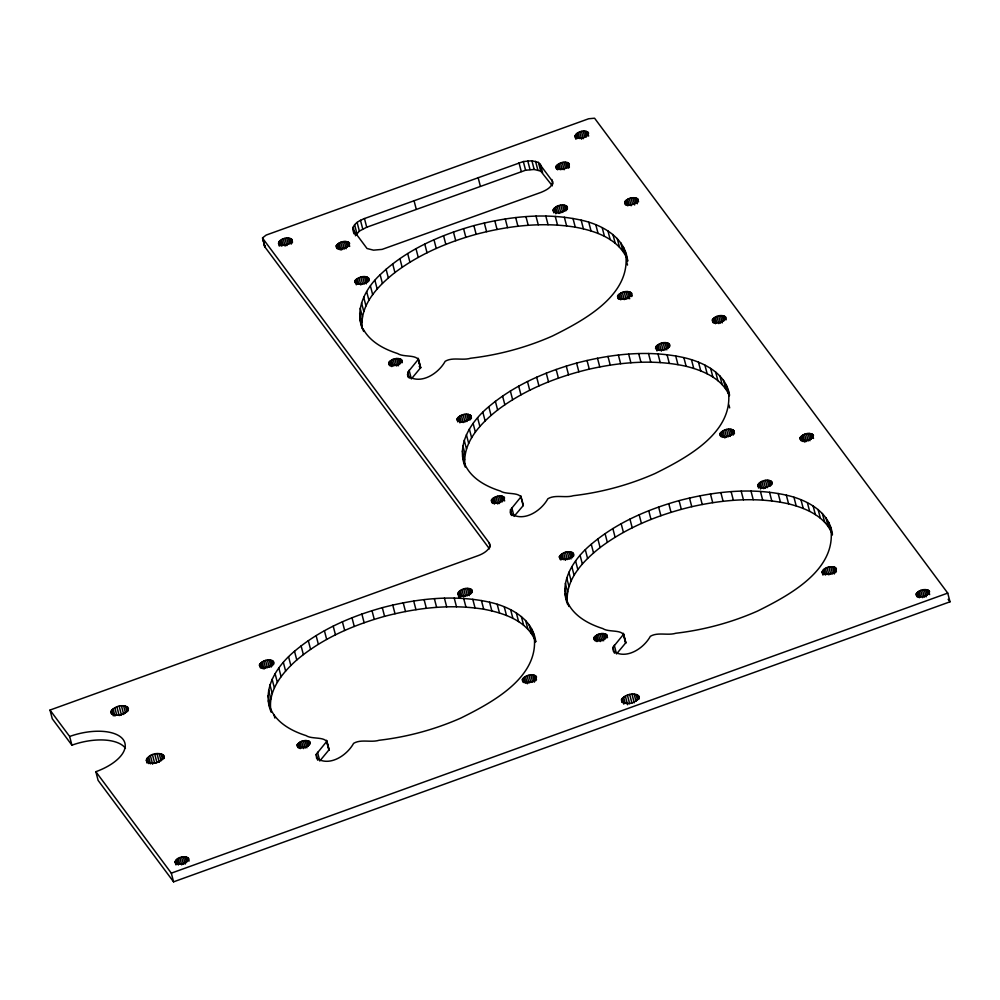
<?xml version="1.0" encoding="UTF-8"?>
<svg xmlns="http://www.w3.org/2000/svg" width="1000" height="1000" viewBox="0 0 1000 1000"><rect width="100%" height="100%" fill="white"/><g stroke="black" fill="none" stroke-linecap="round" stroke-linejoin="round"><path stroke-width="1.5" d="M270.963 711.625C261.525 688.688 277.387 665.512 294.513 651.275C319.713 629.9 350.712 616.487 382.312 607.663C417.1 598.55 454.15 594.325 489.588 602.2C509.775 606.663 532.625 618.625 535.688 641.287M271.163 712.025C266.988 691.263 282.25 672.825 296.775 659.975C321.975 638.587 352.987 625.175 384.575 616.35C416.737 607.85 450.662 603.837 483.7 609.212C503.738 612.95 527.513 620.825 535.575 641.538M363.7 331.463C353.413 311.375 365.012 288.738 380.15 274.738C406.025 249.963 439.8 235.225 473.888 225.613C508.675 216.5 545.725 212.275 581.163 220.15C601.938 224.613 625.013 237.338 627.638 260.688L623.45 247.225M362.175 327.475C360.037 304.375 378.2 285.775 394.938 272.538C419 254.338 447.212 242.325 476.15 234.3C508.312 225.8 542.238 221.788 575.262 227.162C594.35 230.725 615.837 237.763 625.712 255.912M465.238 467.05C455.8 444.1 471.662 420.925 488.787 406.7C513.987 385.325 544.987 371.912 576.587 363.075C611.375 353.963 648.425 349.738 683.863 357.612C703.475 362.088 726.025 373.3 729.575 395.262M462.612 456.262L464.875 464.95C462.738 441.838 480.9 423.237 497.638 410C524.6 389.675 556.613 376.938 589.288 369.137C620.913 362.075 654.237 359.137 686.125 366.3C703.112 370.562 722.175 378.512 729.375 395.763M567.712 604.6C558.275 581.663 574.138 558.475 591.263 544.25C616.462 522.875 647.463 509.462 679.062 500.625C713.85 491.512 750.9 487.287 786.338 495.163C806.525 499.637 829.375 511.587 832.425 534.263M565.087 593.812L567.35 602.5C565.212 579.388 583.375 560.788 600.112 547.55C627.075 527.225 659.087 514.487 691.762 506.7C723.388 499.625 756.712 496.688 788.6 503.85C805.962 508.162 825.588 516.512 832.325 534.513M625.375 252C632.762 294.462 584.05 320.275 552.4 336.037C526.487 347.463 498.85 354.925 470.712 358.212C462.6 360.75 452.562 356.85 445.175 361.3C438.6 373.325 421.275 384.9 408.175 376.225L407.762 372.362L418.2 359.475C415.075 354.588 402.962 357.25 397.612 353.537C383.938 349.137 369.85 341.788 362.95 328.562M463.725 461.25C469 477.287 485.163 486.213 500.312 491.012C505.662 494.712 517.775 492.062 520.9 496.95L510.462 509.825L510.875 513.7C523.975 522.362 541.3 510.788 547.875 498.762C555.262 494.312 565.3 498.225 573.413 495.688C601.55 492.4 629.188 484.938 655.1 473.5C686.75 457.75 735.462 431.925 728.075 389.462M522.388 679.375L522.6 681.188C526.775 684.112 534.963 682.163 536.5 677.087L536.15 676.25C531.987 673.337 525.112 675.3 522.388 679.375L523.138 682.275M617.6 296.012L617.812 297.825C621.987 300.75 630.188 298.8 631.712 293.725L631.362 292.887C627.212 289.975 620.337 291.938 617.6 296.012L618.35 298.913M719.95 433.612L720.163 435.412C724.338 438.338 732.525 436.4 734.062 431.325L733.7 430.475C729.55 427.575 722.675 429.538 719.95 433.612L720.7 436.512M822.15 572.163C823.688 567.1 831.875 565.15 836.05 568.075L836.4 568.925C834.875 573.987 826.675 575.938 822.513 573.013L822.15 572.163L822.913 575.062M111 711.275L111.237 713.512C116.375 717.175 126.487 714.762 128.4 708.525L127.987 707.463C122.888 703.825 114.388 706.25 111 711.275L111.762 714.163M146.375 760.25C148.3 754.013 158.412 751.587 163.538 755.263L163.95 756.312C162.037 762.55 151.925 764.975 146.788 761.3L146.375 760.25L147.125 763.15M175.15 861.975C176.637 857.175 184.412 855.312 188.363 858.138L188.675 858.95C187.2 863.75 179.425 865.612 175.475 862.788L175.15 861.975L175.912 864.875M278.55 243.188C280.038 238.388 287.812 236.525 291.75 239.35L292.075 240.162C290.6 244.963 282.825 246.825 278.875 244L278.55 243.188L279.312 246.088M336.238 245.7L336.413 247.413C340.363 250.238 348.137 248.375 349.613 243.575L349.3 242.775C345.375 239.975 338.837 241.838 336.238 245.7L336.987 248.588M352.788 229.375C353.225 223.438 359.663 220.575 364.462 218.55L523.337 161.55L531.912 160.763L538.425 162.425L552.663 181.55C552.225 187.488 545.788 190.362 540.988 192.387L382.113 249.387L373.537 250.162L367.025 248.512L352.788 229.375L353.925 233.725M555.975 166.438L556.15 168.162C560.1 170.987 567.875 169.125 569.35 164.325L569.038 163.512C565.112 160.712 558.575 162.587 555.975 166.438L556.725 169.338M575.037 136.25C576.512 131.45 584.3 129.588 588.237 132.413L588.562 133.225C587.087 138.025 579.3 139.887 575.363 137.062L575.037 136.25L575.788 139.15M624.725 201.95L624.9 203.675C628.85 206.5 636.625 204.638 638.1 199.838L637.788 199.025C633.862 196.225 627.325 198.088 624.725 201.95L625.475 204.85M621.525 699.587L621.763 701.812C626.9 705.487 637 703.075 638.925 696.825L638.513 695.775C633.413 692.138 624.913 694.562 621.525 699.587L622.288 702.475M712.387 319.812L712.575 321.538C716.513 324.363 724.287 322.5 725.775 317.7L725.45 316.887C721.538 314.088 714.987 315.95 712.387 319.812L713.138 322.713M800.05 437.675L800.238 439.4C804.188 442.225 811.963 440.363 813.438 435.562L813.112 434.75C809.2 431.95 802.663 433.825 800.05 437.675L800.812 440.575M916.2 593.837L916.388 595.55C920.337 598.375 928.112 596.525 929.587 591.712L929.262 590.913C925.35 588.112 918.812 589.975 916.2 593.837L916.963 596.737M297.162 744.7L297.337 746.375C301.212 749.137 308.812 747.312 310.275 742.613L309.962 741.825C306.125 739.087 299.725 740.925 297.162 744.7L297.913 747.588M269.45 705.837C274.725 721.862 290.887 730.788 306.038 735.588C311.388 739.3 323.5 736.637 326.637 741.525L316.188 754.412L316.6 758.275C329.7 766.95 347.025 755.375 353.6 743.35C360.988 738.888 371.037 742.8 379.137 740.263C407.275 736.975 434.913 729.513 460.825 718.075C492.475 702.325 541.188 676.5 533.8 634.038M388.738 362.65L388.913 364.325C392.775 367.088 400.387 365.262 401.85 360.562L401.538 359.775C397.688 357.038 391.3 358.875 388.738 362.65L389.487 365.55M491.438 500.112L491.613 501.8C495.475 504.55 503.088 502.725 504.55 498.038L504.237 497.238C500.387 494.513 494 496.337 491.438 500.112L492.188 503.013M593.913 637.663L594.087 639.35C597.95 642.1 605.562 640.275 607.025 635.588L606.712 634.788C602.863 632.062 596.475 633.888 593.913 637.663L594.663 640.562M566.2 598.8C571.475 614.837 587.625 623.763 602.788 628.562C608.138 632.263 620.25 629.612 623.375 634.5L612.938 647.375L613.35 651.25C626.45 659.912 643.775 648.337 650.35 636.312C657.738 631.862 667.775 635.775 675.888 633.237C704.025 629.95 731.663 622.487 757.575 611.05C789.225 595.3 837.938 569.475 830.55 527.013M553.138 210C555.363 205.413 563.462 203.113 567.263 206.8L567.362 207.712C565.15 212.3 557.05 214.6 553.237 210.912L553.138 210L553.888 212.9M458.025 594.275C461.838 597.962 469.938 595.662 472.15 591.075L472.05 590.163C468.237 586.475 460.138 588.775 457.925 593.362L458.787 597.175M655.863 346.613L655.588 348.512C659.388 352.188 667.5 349.9 669.712 345.312L669.613 344.4C665.938 340.763 658.925 343.05 655.863 346.613L657 350.95M757.825 485.2C760.05 480.6 768.15 478.312 771.95 481.987L772.062 482.9C769.837 487.488 761.737 489.787 757.938 486.1L757.825 485.2L758.587 488.088M409.1 370.213L411.362 378.913L420.65 367.713L418.338 358.587M317.525 752.262L319.788 760.962L329.075 749.75L326.5 740.275M511.8 507.688L514.062 516.375L523.175 505.637L523.038 504.387M614.275 645.238L616.538 653.925L625.825 642.725L623.237 633.25M355.175 280.438L354.75 282.35C358.387 286.275 366.525 283.863 368.888 279.425L368.862 278.5C365.387 274.65 358.288 277.038 355.175 280.438L356.3 284.788M259.5 664.788C261.875 660.362 270.012 657.95 273.65 661.862L273.675 662.788C271.312 667.225 263.175 669.638 259.538 665.713L259.5 664.788L260.262 667.688M457.062 419.025C459.438 414.6 467.575 412.188 471.213 416.1L471.238 417.025C468.862 421.463 460.725 423.875 457.088 419.95L457.062 419.025L457.812 421.925M559.412 556.625C561.775 552.188 569.913 549.775 573.55 553.7L573.587 554.625C571.213 559.062 563.075 561.462 559.438 557.55L559.412 556.625L560.163 559.525M265 246.412L265.425 245.688M355.4 235.787L359.375 231.088L366.725 227.237L525.6 170.238L534.175 169.462L540.688 171.112L552.35 185.837M489.475 548.875L264.713 246.7L262.688 237.825M264.713 246.7L262.738 237.725L266.163 235.075L588.65 118.763L594.575 118.212L947.738 593.112L950 601.8L173.575 881.838L98.112 780.4L95.85 771.7A43.562 20.725 -14.6 0 0 123.162 739.513A43.562 20.725 -14.6 0 0 69.65 736.475L50 710.062L478.038 555.675A17.587 8.363 -14.6 0 0 489.062 542.688L262.45 238.012M95.85 771.7L171.312 873.15L947.738 593.112M419.2 366.488L420.6 367.275M948.138 599.3L950 601.8M125.425 748.213A43.562 20.725 -14.6 0 0 71.912 745.175L52.263 718.75L50 710.062M928.5 590.262L929.638 594.6M927.362 589.812L928.487 594.163M925.9 589.6L927.412 595.388M924.237 589.637L926.125 596.875M922.475 589.913L924.362 597.15M920.738 590.413L922.625 597.663M919.137 591.112L920.65 596.912M917.788 591.95L919.3 597.75M916.787 592.888L917.925 597.225M812.35 434.1L813.487 438.45M811.213 433.65L812.337 438M809.75 433.438L811.263 439.237M808.088 433.475L809.975 440.712M806.325 433.75L808.213 441M831.65 532.013L832.412 534.913M828.625 522.238L830.888 530.925M804.587 434.263L806.475 441.5M825.9 517.712L828.162 526.4M802.987 434.95L804.875 442.2M822.387 513.462L824.65 522.163M801.65 435.8L803.15 441.587M835.238 567.4L836.375 571.75M800.638 436.725L801.775 441.075M834.013 566.938L835.525 572.725M818.112 509.525L820.375 518.212M832.475 566.725L834.362 573.962M830.713 566.763L832.6 574M813.1 505.913L815.362 514.6M828.863 567.062L830.75 574.312M827.025 567.6L828.913 574.85M825.35 568.337L826.862 574.138M807.375 502.65L809.638 511.337M823.95 569.237L825.45 575.025M822.9 570.212L824.038 574.562M822.288 571.213L823.05 574.113M800.975 499.762L803.238 508.45M793.95 497.262L796.213 505.95M786.338 495.163L788.6 503.85M778.175 493.488L780.438 502.175M771.375 481.225L772.125 484.125M770.35 480.65L771.488 484.988M768.962 480.3L770.475 486.1M725.45 316.887L726.2 319.788M724.688 316.238L725.438 319.137M767.3 480.213L768.812 486M723.538 315.788L724.675 320.138M769.525 492.238L771.787 500.925M765.475 480.387L767.362 487.625M722.087 315.575L723.587 321.375M763.612 480.8L765.5 488.05M720.413 315.613L722.3 322.85M761.85 481.45L763.737 488.688M718.65 315.887L720.537 323.137M716.912 316.4L718.8 323.638M760.288 482.262L761.8 488.062M759.05 483.212L760.562 489M715.325 317.087L716.825 322.887M760.438 491.425L762.7 500.112M758.213 484.212L758.962 487.1M713.975 317.938L715.487 323.725M712.975 318.863L714.112 323.212M726.15 384.688L728.413 393.375M723.425 380.163L725.688 388.85M728.925 405L729.675 407.887M750.975 491.05L753.238 499.738M719.912 375.913L722.175 384.613M733.7 430.475L734.463 433.375M732.887 429.8L734.025 434.15M731.675 429.338L733.188 435.138M715.638 371.975L717.9 380.662M730.125 429.125L731.637 434.913M728.375 429.162L730.263 436.413M710.625 368.363L712.887 377.05M726.513 429.462L728.4 436.712M741.175 491.125L743.438 499.812M724.688 430.012L726.575 437.25M723.012 430.75L724.9 437.987M704.9 365.1L707.163 373.787M721.6 431.637L723.112 437.425M720.55 432.612L721.688 436.962M698.5 362.212L700.763 370.9M731.112 491.637L733.375 500.325M691.475 359.712L693.737 368.4M720.85 492.587L723.112 501.275M683.863 357.612L686.125 366.3M637.788 199.025L638.538 201.925M637.025 198.375L637.775 201.275M635.875 197.925L637.375 203.725M634.412 197.712L635.925 203.512M675.7 355.938L677.962 364.625M710.45 493.963L712.712 502.663M632.75 197.75L634.637 204.988M630.988 198.025L632.5 203.825M669.025 343.625L669.775 346.525M668.012 343.05L669.137 347.4M629.25 198.525L631.138 205.775M666.612 342.7L668.125 348.5M627.65 199.225L629.163 205.025M664.95 342.612L666.838 349.862M667.05 354.688L669.312 363.375M626.312 200.075L627.812 205.863M663.138 342.788L665.013 350.025M625.312 201L626.438 205.338M661.275 343.212L663.162 350.45M699.975 495.775L702.237 504.475M659.5 343.85L661.388 351.087M657.95 344.675L659.45 350.462M656.7 345.613L657.837 349.963M657.962 353.875L660.225 362.562M689.488 498L691.762 506.7M626.475 256.988L627.612 261.337M626.763 262.175L627.513 265.075M620.725 242.688L622.987 251.388M648.5 353.5L650.763 362.188M617.212 238.45L619.475 247.138M631.362 292.887L632.112 295.775M630.55 292.2L631.675 296.55M629.325 291.737L630.462 296.087M587.475 131.762L588.612 136.113M586.325 131.325L587.463 135.662M612.938 234.5L615.2 243.2M627.788 291.525L629.675 298.762M584.875 131.1L586.375 136.9M626.025 291.575L627.913 298.812M583.2 131.137L584.712 136.938M679.062 500.625L681.325 509.312M624.163 291.875L626.05 299.113M607.925 230.888L610.188 239.587M581.438 131.412L583.325 138.663M638.7 353.575L640.962 362.262M622.337 292.413L624.225 299.65M579.7 131.925L581.587 139.162M620.662 293.15L622.175 298.938M578.112 132.625L579.625 138.412M602.2 227.638L604.462 236.325M619.25 294.037L620.763 299.837M576.763 133.463L577.9 137.812M618.212 295.012L619.338 299.363M575.763 134.388L576.9 138.737M575.175 135.338L575.925 138.238M668.75 503.638L671.012 512.325M595.8 224.737L598.062 233.438M628.638 354.075L630.9 362.775M588.775 222.237L591.038 230.938M658.625 507.013L660.888 515.7M568.275 162.862L569.4 167.213M618.375 355.037L620.638 363.725M567.125 162.425L568.638 168.212M581.163 220.15L583.425 228.837M565.662 162.2L567.175 168M564 162.237L565.513 168.038M562.238 162.512L564.125 169.762M560.5 163.025L562.013 168.812M558.9 163.725L560.413 169.513M573 218.463L575.262 227.162M648.737 510.725L651 519.425M607.975 356.413L610.237 365.112M557.562 164.562L558.688 168.912M556.562 165.487L557.688 169.838M566.688 206.025L567.438 208.925M565.662 205.45L566.788 209.8M564.275 205.113L565.788 210.9M562.612 205.012L564.125 210.812M564.35 217.213L566.613 225.912M560.788 205.188L562.675 212.438M558.925 205.613L560.812 212.85M551.85 179.537L552.987 183.875M639.163 514.763L641.425 523.462M597.5 358.225L599.763 366.925M557.163 206.25L559.05 213.5M555.6 207.075L557.112 212.862M554.362 208.012L555.862 213.812M553.513 209.013L554.275 211.912M555.262 216.4L557.525 225.1M540.337 164.05L542.6 172.738M538.425 162.425L540.688 171.112M629.95 519.1L632.212 527.8M535.562 161.3L537.825 169.988M587.025 360.45L589.288 369.137M531.912 160.763L534.175 169.462M545.8 216.025L548.062 224.725M527.75 160.85L530.013 169.537M621.163 523.713L623.425 532.4M576.587 363.075L578.85 371.763M523.337 161.55L525.6 170.238M536 216.1L538.263 224.788M519 162.812L521.263 171.5M612.85 528.562L615.112 537.25M566.275 366.087L568.538 374.775M525.938 216.612L528.2 225.3M605.062 533.625L607.325 542.312M556.15 369.462L558.413 378.15M515.675 217.562L517.938 226.25M623.513 633.612L625.825 642.725M623.375 634.5L625.65 643.188M597.85 538.862L600.112 547.55M638.513 695.775L639.263 698.675M637.525 694.938L638.65 699.275M636.025 694.35L637.537 700.15M634.138 694.075L636.013 701.312M631.962 694.112L634.225 702.812M591.263 544.25L593.525 552.938M546.263 373.175L548.538 381.863M629.675 694.475L631.938 703.175M505.275 218.95L507.537 227.638M627.413 695.138L629.675 703.825M612.938 647.375L614.45 653.175M625.337 696.038L627.6 704.737M585.325 549.75L587.587 558.45M623.6 697.138L625.1 702.925M606.712 634.788L607.463 637.688M605.962 634.163L606.725 637.05M622.288 698.35L623.8 704.137M604.837 633.725L605.975 638.062M536.688 377.212L538.95 385.913M603.413 633.513L604.925 639.312M494.8 220.763L497.062 229.45M601.788 633.55L603.675 640.788M580.087 555.337L582.362 564.038M600.05 633.825L601.938 641.062M598.35 634.312L600.237 641.562M478.113 177.55L480.375 186.25M596.788 635L598.3 640.8M595.462 635.825L596.975 641.625M575.588 560.975L577.85 569.663M573.038 552.9L573.8 555.8M594.487 636.737L595.612 641.075M527.475 381.55L529.738 390.25M572.087 552.3L573.212 556.638M570.75 551.912L572.25 557.712M484.312 222.987L486.587 231.675M569.113 551.788L571 559.025M571.838 566.613L574.1 575.312M567.312 551.912L569.2 559.163M565.45 552.3L567.337 559.55M563.663 552.913L565.538 560.15M568.875 572.238L571.138 580.925M518.688 386.163L520.95 394.85M562.062 553.713L563.562 559.5M560.763 554.637L561.9 558.987M566.7 577.8L568.962 586.487M473.888 225.613L476.15 234.3M559.862 555.625L560.988 559.975M565.35 583.275L567.612 591.962M564.8 588.625L567.075 597.312M568.125 603.575L568.875 606.475M510.375 391.012L512.638 399.7M463.575 228.612L465.838 237.312M502.587 396.075L504.85 404.762M453.45 231.988L455.712 240.688M520.775 495.7L523.35 505.175M520.9 496.95L523.175 505.637M495.375 401.312L497.638 410M488.787 406.7L491.05 415.387M443.562 235.712L445.825 244.4M510.462 509.825L511.975 515.625M510.15 511.875L510.9 514.775M482.85 412.2L485.112 420.9M503.488 496.613L504.625 500.95M502.362 496.175L503.5 500.513M500.938 495.962L502.45 501.763M433.988 239.75L436.25 248.438M499.312 496L500.812 501.788M477.612 417.788L479.888 426.488M534.9 639.038L535.662 641.938M497.575 496.275L499.462 503.512M531.875 629.263L534.138 637.962M495.875 496.763L497.762 504.012M529.15 624.738L531.413 633.438M494.312 497.45L495.825 503.25M525.638 620.5L527.9 629.188M493 498.275L494.5 504.075M473.113 423.425L475.375 432.113M470.7 415.312L471.45 418.2M492.013 499.188L493.137 503.525M414.025 200.675L416.3 209.363M469.738 414.7L470.875 419.05M424.775 244.088L427.038 252.775M521.362 616.55L523.625 625.25M468.4 414.312L469.913 420.112M535.337 675.562L536.462 679.912M466.775 414.188L468.275 419.988M534.113 675.1L535.625 680.9M469.363 429.062L471.625 437.762M464.963 414.325L466.85 421.562M532.575 674.887L534.462 682.125M516.35 612.938L518.612 621.638M463.1 414.7L464.988 421.95M530.812 674.938L532.7 682.175M461.312 415.312L463.2 422.562M466.4 434.688L468.663 443.375M528.95 675.238L530.837 682.475M510.625 609.675L512.888 618.375M415.988 248.688L418.25 257.387M459.712 416.112L461.225 421.912M527.125 675.775L529.012 683.012M458.413 417.038L459.925 422.837M464.225 440.25L466.488 448.938M525.45 676.513L527.337 683.75M457.512 418.038L458.263 420.925M489.062 542.688L490.2 547.025M524.038 677.4L525.55 683.2M462.875 445.725L465.138 454.412M523 678.375L524.125 682.725M504.237 606.788L506.5 615.487M462.337 451.075L464.6 459.762M407.675 253.538L409.938 262.238M497.2 604.288L499.475 612.987M489.588 602.2L491.85 610.887M399.888 258.6L402.15 267.288M481.438 600.513L483.7 609.212M418.062 358.225L420.65 367.713M418.2 359.475L420.475 368.175M392.675 263.837L394.938 272.538M471.463 589.388L472.225 592.288M470.45 588.812L471.575 593.162M472.788 599.263L475.05 607.962M386.087 269.237L388.35 277.925M469.062 588.475L470.562 594.263M467.4 588.375L469.288 595.625M465.575 588.55L467.463 595.8M407.762 372.362L409.275 378.15M463.713 588.975L465.6 596.213M407.45 374.412L408.2 377.312M380.15 274.738L382.413 283.425M461.938 589.612L463.825 596.862M401.538 359.775L402.287 362.675M463.688 598.45L465.962 607.15M364.462 218.55L366.725 227.237M400.788 359.137L401.55 362.038M460.387 590.438L461.887 596.225M399.663 358.7L400.8 363.05M459.137 591.375L460.65 597.175M398.237 358.5L399.75 364.288M458.3 592.375L459.438 596.725M396.613 358.525L398.5 365.775M360.475 220.287L362.738 228.988M374.913 280.325L377.188 289.012M394.875 358.8L396.763 366.05M393.175 359.3L394.688 365.087M357.113 222.4L359.375 231.088M454.225 598.075L456.488 606.775M391.613 359.988L393.125 365.775M390.288 360.812L391.8 366.6M354.613 224.713L356.875 233.412M368.35 277.712L369.1 280.613M370.412 285.95L372.675 294.65M367.388 277.1L368.525 281.45M389.312 361.712L390.438 366.062M353.137 227.1L355.025 234.338M366.05 276.725L367.562 282.512M364.425 276.588L366.312 283.837M366.662 291.6L368.925 300.287M362.625 276.725L364.513 283.962M360.763 277.113L362.65 284.35M444.425 598.15L446.688 606.838M358.963 277.725L360.85 284.962M363.7 297.225L365.962 305.912M348.537 242.125L349.663 246.462M357.375 278.512L358.875 284.312M347.388 241.675L348.512 246.025M356.075 279.438L357.2 283.788M345.925 241.462L347.438 247.25M361.525 302.787L363.787 311.475M344.263 241.488L346.15 248.738M360.175 308.25L362.438 316.95M342.5 241.775L344.387 249.013M434.363 598.663L436.625 607.35M359.625 313.6L361.9 322.287M340.763 242.275L342.65 249.525M359.913 318.788L362.15 328.137M339.162 242.975L341.05 250.212M337.825 243.812L339.338 249.613M336.825 244.737L337.95 249.088M424.1 599.612L426.362 608.3M413.7 601L415.962 609.688M403.225 602.812L405.5 611.5M392.75 605.037L395.012 613.725M291.75 239.35L292.512 242.25M290.988 238.7L292.125 243.05M289.85 238.25L291.35 244.05M288.387 238.038L289.9 243.837M286.725 238.075L288.225 243.863M382.312 607.663L384.575 616.35M284.962 238.35L286.85 245.6M283.225 238.863L285.113 246.1M281.625 239.55L283.137 245.35M280.287 240.4L281.788 246.188M279.275 241.325L280.413 245.675M278.688 242.275L279.45 245.175M372 610.662L374.275 619.362M361.875 614.038L364.137 622.725M262.587 237.925L264.85 246.612M352 617.762L354.263 626.45M342.413 621.8L344.688 630.487M333.2 626.138L335.475 634.825M324.412 630.737L326.675 639.438M316.1 635.588L318.363 644.287M308.312 640.65L310.575 649.338M326.763 740.638L329.075 749.75M326.637 741.525L328.9 750.225M301.1 645.888L303.363 654.587M294.513 651.275L296.775 659.975M316.188 754.412L317.7 760.2M288.575 656.787L290.837 665.475M309.225 741.188L309.975 744.087M308.1 740.75L309.225 745.1M306.663 740.55L308.175 746.338M305.038 740.575L306.925 747.825M283.35 662.375L285.613 671.062M303.312 740.85L305.2 748.1M301.6 741.35L303.488 748.587M300.038 742.025L301.55 747.825M298.725 742.85L300.225 748.65M278.837 668L281.1 676.7M297.738 743.763L298.875 748.112M273.137 661.075L273.888 663.975M272.175 660.462L273.312 664.812M275.087 673.65L277.35 682.337M270.837 660.088L272.35 665.875M269.212 659.95L271.1 667.2M267.4 660.088L269.288 667.325M272.125 679.262L274.387 687.962M265.538 660.475L267.425 667.712M263.75 661.087L265.637 668.325M269.95 684.837L272.213 693.525M262.15 661.875L264.037 669.125M268.6 690.3L270.863 699M260.863 662.8L262.362 668.6M274.1 715.138L274.85 718.037M259.95 663.8L261.087 668.15M268.062 695.65L270.325 704.338M268.35 700.837L270.225 708.075M163.538 755.263L164.288 758.162M162.55 754.425L163.675 758.763M188.363 858.138L189.112 861.038M161.05 753.838L162.562 759.638M187.6 857.487L188.35 860.387M186.45 857.038L187.575 861.388M159.162 753.562L161.05 760.8M184.988 856.825L186.5 862.625M156.988 753.6L159.25 762.288M183.325 856.862L185.212 864.1M154.7 753.962L156.962 762.65L154.7 763.312L152.438 754.625M181.562 857.138L183.45 864.388M179.825 857.65L181.713 864.887M178.225 858.337L179.737 864.137M150.363 755.525L152.625 764.225M176.887 859.188L178.388 864.975M175.888 860.113L177.013 864.463M148.625 756.625L150.512 763.863M175.3 861.062L176.05 863.962M147.325 757.825L148.825 763.625M146.55 759.062L147.312 761.963M171.312 873.15L173.575 881.838M127 706.625L128.125 710.975M125.5 706.038L127.013 711.838M123.612 705.763L125.5 713.012M121.438 705.812L123.7 714.5M119.15 706.175L121.412 714.862L119.15 715.512L116.888 706.825M114.812 707.738L116.7 714.975M113.075 708.825L114.963 716.075M111.775 710.037L113.275 715.825M69.65 736.475L71.912 745.175"/></g></svg>
